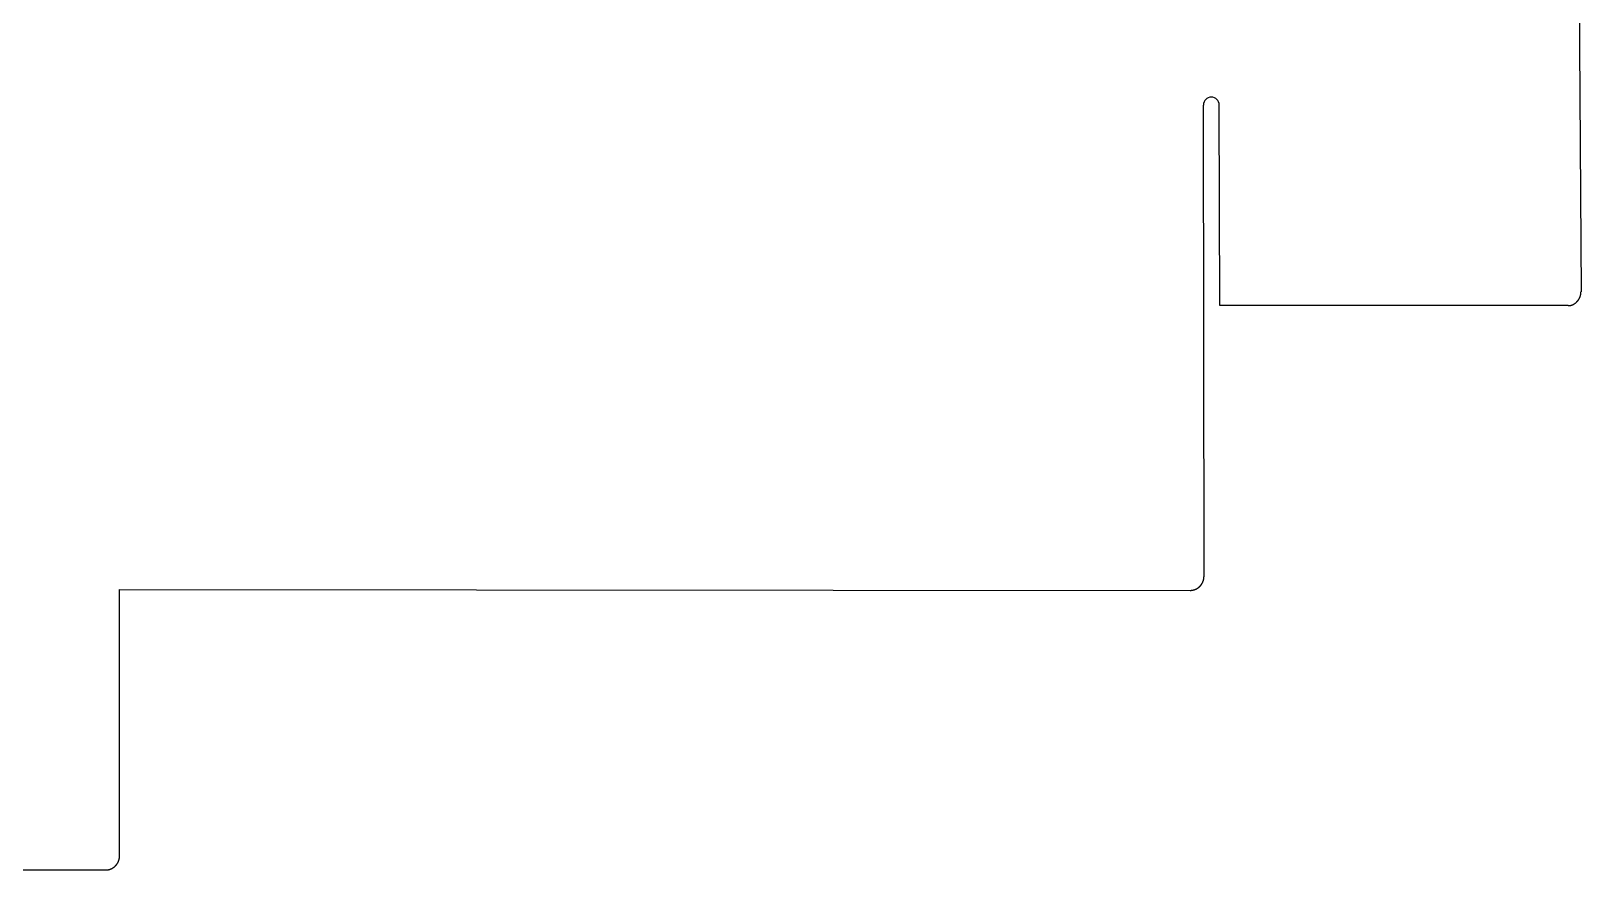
# Model space of a CAD drawing. Header units: millimetres. Extents: x 71 to 227, y -167 to -49.
# Drawn here: x 149 to 227.1, y -139.2 to -96.9 of the extents above; entities that cross this region are included whole.
import ezdxf

# ---------------------------------------------------------------- set-up
doc = ezdxf.new("R2010")
doc.units = ezdxf.units.MM
doc.layers.add('Edge.Cuts', color=254, linetype='CONTINUOUS', true_color=0xd0d2cd)

msp = doc.modelspace()

# ---------------------------------------------------------------- linework, layer by layer
at = {"layer": 'Edge.Cuts', "linetype": 'CONTINUOUS'}
for p, q in [((226.88, -71.235), (227.13, -110.035)), ((208.13, -124.379827), (208.1, -100.625)), ((208.93, -110.735), (208.9, -100.625)), ((227.120959, -110.147894), (227.12155, -110.144167)), ((227.12155, -110.144167), (227.12212, -110.140441)), ((227.12212, -110.140441), (227.122671, -110.136708)), ((227.122671, -110.136708), (227.123202, -110.132977)), ((227.123202, -110.132977), (227.123713, -110.129239)), ((227.123713, -110.129239), (227.124204, -110.125504)), ((227.124204, -110.125504), (227.124675, -110.121762)), ((227.124675, -110.121762), (227.125126, -110.118022)), ((227.125126, -110.118022), (227.125558, -110.114275)), ((227.125558, -110.114275), (227.125969, -110.110531)), ((227.125969, -110.110531), (227.12636, -110.106781)), ((227.12636, -110.106781), (227.126732, -110.103033)), ((227.126732, -110.103033), (227.127083, -110.099279)), ((227.127083, -110.099279), (227.127415, -110.095527)), ((227.127415, -110.095527), (227.127726, -110.09177)), ((227.127726, -110.09177), (227.128018, -110.088015)), ((227.128018, -110.088015), (227.128289, -110.084255)), ((227.128289, -110.084255), (227.128541, -110.080496)), ((227.128541, -110.080496), (227.128773, -110.076733)), ((227.128773, -110.076733), (227.128984, -110.072972)), ((227.128984, -110.072972), (227.129176, -110.069206)), ((227.129176, -110.069206), (227.129347, -110.065442)), ((227.129347, -110.065442), (227.129499, -110.061673)), ((227.129499, -110.061673), (227.129631, -110.057907)), ((227.129631, -110.057907), (227.129742, -110.054136)), ((227.129742, -110.054136), (227.129834, -110.050367)), ((227.129834, -110.050367), (227.129905, -110.046594)), ((227.129905, -110.046594), (227.129957, -110.042824)), ((227.129957, -110.042824), (227.129988, -110.039049)), ((227.129988, -110.039049), (227.13, -110.035)), ((226.48, -110.735), (208.93, -110.735)), ((226.48, -110.735), (226.486418, -110.73506)), ((226.486418, -110.73506), (226.492845, -110.73504)), ((226.492845, -110.73504), (226.499282, -110.73494)), ((226.499282, -110.73494), (226.505728, -110.73476)), ((226.505728, -110.73476), (226.512182, -110.7345)), ((226.512182, -110.7345), (226.518645, -110.73416)), ((226.518645, -110.73416), (226.525115, -110.733739)), ((226.525115, -110.733739), (226.531592, -110.733238)), ((226.531592, -110.733238), (226.538076, -110.732656)), ((226.538076, -110.732656), (226.544567, -110.731993)), ((226.544567, -110.731993), (226.551063, -110.73125)), ((226.551063, -110.73125), (226.557564, -110.730425)), ((226.557564, -110.730425), (226.56407, -110.729519)), ((226.56407, -110.729519), (226.570581, -110.728532)), ((226.570581, -110.728532), (226.577095, -110.727464)), ((226.577095, -110.727464), (226.583612, -110.726314)), ((226.583612, -110.726314), (226.590131, -110.725082)), ((226.590131, -110.725082), (226.596652, -110.723769)), ((226.596652, -110.723769), (226.603175, -110.722374)), ((226.603175, -110.722374), (226.609698, -110.720897)), ((226.609698, -110.720897), (226.616221, -110.719338)), ((226.616221, -110.719338), (226.622743, -110.717698)), ((226.622743, -110.717698), (226.629264, -110.715975)), ((226.629264, -110.715975), (226.635782, -110.71417)), ((226.635782, -110.71417), (226.642297, -110.712283)), ((226.642297, -110.712283), (226.648809, -110.710314)), ((226.648809, -110.710314), (226.655316, -110.708263)), ((226.655316, -110.708263), (226.661817, -110.706129)), ((226.661817, -110.706129), (226.668313, -110.703914)), ((226.668313, -110.703914), (226.674802, -110.701616)), ((226.674802, -110.701616), (226.681282, -110.699237)), ((226.681282, -110.699237), (226.687754, -110.696775)), ((226.687754, -110.696775), (226.694217, -110.694232)), ((226.694217, -110.694232), (226.700668, -110.691606)), ((226.700668, -110.691606), (226.707109, -110.688899)), ((226.707109, -110.688899), (226.713537, -110.686111)), ((226.713537, -110.686111), (226.719952, -110.683241)), ((226.719952, -110.683241), (226.726352, -110.68029)), ((226.726352, -110.68029), (226.732737, -110.677258)), ((226.732737, -110.677258), (226.739106, -110.674145)), ((226.739106, -110.674145), (226.745458, -110.670951)), ((226.745458, -110.670951), (226.751791, -110.667678)), ((226.751791, -110.667678), (226.758106, -110.664324)), ((226.758106, -110.664324), (226.764399, -110.66089)), ((226.764399, -110.66089), (226.770672, -110.657377)), ((226.770672, -110.657377), (226.776922, -110.653785)), ((226.776922, -110.653785), (226.783148, -110.650114)), ((226.783148, -110.650114), (226.78935, -110.646365)), ((226.78935, -110.646365), (226.795526, -110.642537)), ((226.795526, -110.642537), (226.801675, -110.638633)), ((226.801675, -110.638633), (226.807797, -110.634651)), ((226.807797, -110.634651), (226.813889, -110.630593)), ((226.813889, -110.630593), (226.819952, -110.626458)), ((226.819952, -110.626458), (226.825983, -110.622248)), ((226.825983, -110.622248), (226.831982, -110.617963)), ((226.831982, -110.617963), (226.837947, -110.613604)), ((226.837947, -110.613604), (226.843878, -110.609171)), ((226.843878, -110.609171), (226.849773, -110.604664)), ((226.849773, -110.604664), (226.855631, -110.600085)), ((226.855631, -110.600085), (226.861451, -110.595435)), ((226.861451, -110.595435), (226.867232, -110.590712)), ((226.867232, -110.590712), (226.872974, -110.58592)), ((226.872974, -110.58592), (226.878674, -110.581057)), ((226.878674, -110.581057), (226.884331, -110.576126)), ((226.884331, -110.576126), (226.889945, -110.571126)), ((226.889945, -110.571126), (226.895515, -110.566059)), ((226.895515, -110.566059), (226.901039, -110.560925)), ((226.901039, -110.560925), (226.906516, -110.555725)), ((226.906516, -110.555725), (226.911946, -110.55046)), ((226.911946, -110.55046), (226.914642, -110.547803)), ((226.914642, -110.547803), (226.917326, -110.54513)), ((226.917326, -110.54513), (226.919998, -110.542442)), ((226.919998, -110.542442), (226.922657, -110.539738)), ((226.922657, -110.539738), (226.925304, -110.537018)), ((226.925304, -110.537018), (226.927938, -110.534283)), ((226.927938, -110.534283), (226.930558, -110.531532)), ((226.930558, -110.531532), (226.933166, -110.528766)), ((226.933166, -110.528766), (226.93576, -110.525985)), ((226.93576, -110.525985), (226.938342, -110.523189)), ((226.938342, -110.523189), (226.940909, -110.520378)), ((226.940909, -110.520378), (226.943463, -110.517552)), ((226.943463, -110.517552), (226.946004, -110.514712)), ((226.946004, -110.514712), (226.94853, -110.511857)), ((226.94853, -110.511857), (226.951043, -110.508988)), ((226.951043, -110.508988), (226.953541, -110.506103)), ((226.953541, -110.506103), (226.956026, -110.503206)), ((226.956026, -110.503206), (226.958496, -110.500293)), ((226.958496, -110.500293), (226.960952, -110.497367)), ((226.960952, -110.497367), (226.963393, -110.494427)), ((226.963393, -110.494427), (226.965819, -110.491474)), ((226.965819, -110.491474), (226.968232, -110.488506)), ((226.968232, -110.488506), (226.970628, -110.485526)), ((226.970628, -110.485526), (226.973011, -110.482531)), ((226.973011, -110.482531), (226.975378, -110.479524)), ((226.975378, -110.479524), (226.97773, -110.476503)), ((226.97773, -110.476503), (226.980066, -110.47347)), ((226.980066, -110.47347), (226.982388, -110.470423)), ((226.982388, -110.470423), (226.984693, -110.467365)), ((226.984693, -110.467365), (226.986984, -110.464293)), ((226.986984, -110.464293), (226.989258, -110.461209)), ((226.989258, -110.461209), (226.991517, -110.458112)), ((226.991517, -110.458112), (226.99376, -110.455004)), ((226.99376, -110.455004), (226.995987, -110.451883)), ((226.995987, -110.451883), (226.998198, -110.448751)), ((226.998198, -110.448751), (227.000393, -110.445605)), ((227.000393, -110.445605), (227.002571, -110.44245)), ((227.002571, -110.44245), (227.004734, -110.439281)), ((227.004734, -110.439281), (227.006879, -110.436103)), ((227.006879, -110.436103), (227.009009, -110.432911)), ((227.009009, -110.432911), (227.011121, -110.42971)), ((227.011121, -110.42971), (227.013218, -110.426497)), ((227.013218, -110.426497), (227.015297, -110.423274)), ((227.015297, -110.423274), (227.01736, -110.420038)), ((227.01736, -110.420038), (227.019405, -110.416794)), ((227.019405, -110.416794), (227.021434, -110.413537)), ((227.021434, -110.413537), (227.023444, -110.410271)), ((227.023444, -110.410271), (227.025439, -110.406994)), ((227.025439, -110.406994), (227.027416, -110.403708)), ((227.027416, -110.403708), (227.029376, -110.40041)), ((227.029376, -110.40041), (227.031318, -110.397104)), ((227.031318, -110.397104), (227.033243, -110.393786)), ((227.033243, -110.393786), (227.03515, -110.390461)), ((227.03515, -110.390461), (227.03704, -110.387124)), ((227.03704, -110.387124), (227.038911, -110.38378)), ((227.038911, -110.38378), (227.040766, -110.380424)), ((227.040766, -110.380424), (227.042602, -110.377062)), ((227.042602, -110.377062), (227.044421, -110.373688)), ((227.044421, -110.373688), (227.046221, -110.370307)), ((227.046221, -110.370307), (227.048005, -110.366915)), ((227.048005, -110.366915), (227.049769, -110.363517)), ((227.049769, -110.363517), (227.051516, -110.360108)), ((227.051516, -110.360108), (227.053243, -110.356693)), ((227.053243, -110.356693), (227.054954, -110.353267)), ((227.054954, -110.353267), (227.056645, -110.349836)), ((227.056645, -110.349836), (227.058319, -110.346394)), ((227.058319, -110.346394), (227.059974, -110.342946)), ((227.059974, -110.342946), (227.061611, -110.339488)), ((227.061611, -110.339488), (227.063228, -110.336025)), ((227.063228, -110.336025), (227.064828, -110.332552)), ((227.064828, -110.332552), (227.066409, -110.329074)), ((227.066409, -110.329074), (227.067972, -110.325585)), ((227.067972, -110.325585), (227.069514, -110.322093)), ((227.069514, -110.322093), (227.07104, -110.31859)), ((227.07104, -110.31859), (227.072545, -110.315083)), ((227.072545, -110.315083), (227.074033, -110.311566)), ((227.074033, -110.311566), (227.075501, -110.308046)), ((227.075501, -110.308046), (227.076951, -110.304515)), ((227.076951, -110.304515), (227.078381, -110.300981)), ((227.078381, -110.300981), (227.079793, -110.297438)), ((227.079793, -110.297438), (227.081185, -110.293891)), ((227.081185, -110.293891), (227.082559, -110.290335)), ((227.082559, -110.290335), (227.083913, -110.286776)), ((227.083913, -110.286776), (227.085248, -110.283208)), ((227.085248, -110.283208), (227.086564, -110.279637)), ((227.086564, -110.279637), (227.087861, -110.276057)), ((227.087861, -110.276057), (227.089138, -110.272475)), ((227.089138, -110.272475), (227.090397, -110.268883)), ((227.090397, -110.268883), (227.091635, -110.26529)), ((227.091635, -110.26529), (227.092856, -110.261687)), ((227.092856, -110.261687), (227.094055, -110.258083)), ((227.094055, -110.258083), (227.095237, -110.25447)), ((227.095237, -110.25447), (227.096398, -110.250855)), ((227.096398, -110.250855), (227.097541, -110.247232)), ((227.097541, -110.247232), (227.098663, -110.243608)), ((227.098663, -110.243608), (227.099766, -110.239975)), ((227.099766, -110.239975), (227.10085, -110.236341)), ((227.10085, -110.236341), (227.101914, -110.232698)), ((227.101914, -110.232698), (227.102958, -110.229055)), ((227.102958, -110.229055), (227.103984, -110.225404)), ((227.103984, -110.225404), (227.104989, -110.221752)), ((227.104989, -110.221752), (227.105975, -110.218092)), ((227.105975, -110.218092), (227.106941, -110.214431)), ((227.106941, -110.214431), (227.107888, -110.210763)), ((227.107888, -110.210763), (227.108814, -110.207095)), ((227.108814, -110.207095), (227.109722, -110.203419)), ((227.109722, -110.203419), (227.110609, -110.199742)), ((227.110609, -110.199742), (227.111477, -110.196059)), ((227.111477, -110.196059), (227.112325, -110.192375)), ((227.112325, -110.192375), (227.113154, -110.188684)), ((227.113154, -110.188684), (227.113962, -110.184994)), ((227.113962, -110.184994), (227.114751, -110.181296)), ((227.114751, -110.181296), (227.11552, -110.177598)), ((227.11552, -110.177598), (227.11627, -110.173894)), ((227.11627, -110.173894), (227.116999, -110.17019)), ((227.116999, -110.17019), (227.117709, -110.16648)), ((227.117709, -110.16648), (227.118398, -110.16277)), ((227.118398, -110.16277), (227.119069, -110.159053)), ((227.119069, -110.159053), (227.119718, -110.155338)), ((227.119718, -110.155338), (227.120349, -110.151616)), ((227.120349, -110.151616), (227.120959, -110.147894)), ((207.775068, -124.991251), (207.781562, -124.98746)), ((207.781562, -124.98746), (207.788019, -124.983598)), ((207.788019, -124.983598), (207.794436, -124.979667)), ((207.794436, -124.979667), (207.800814, -124.975666)), ((207.800814, -124.975666), (207.807151, -124.971596)), ((207.807151, -124.971596), (207.813446, -124.967458)), ((207.813446, -124.967458), (207.8197, -124.963252)), ((207.8197, -124.963252), (207.82591, -124.958979)), ((207.82591, -124.958979), (207.832077, -124.954639)), ((207.832077, -124.954639), (207.838199, -124.950232)), ((207.838199, -124.950232), (207.844276, -124.945759)), ((207.844276, -124.945759), (207.850306, -124.941221)), ((207.850306, -124.941221), (207.85629, -124.936618)), ((207.85629, -124.936618), (207.862226, -124.931951)), ((207.862226, -124.931951), (207.868114, -124.92722)), ((207.868114, -124.92722), (207.873953, -124.922426)), ((207.873953, -124.922426), (207.879741, -124.91757)), ((207.879741, -124.91757), (207.885479, -124.912652)), ((207.885479, -124.912652), (207.891165, -124.907673)), ((207.891165, -124.907673), (207.896799, -124.902633)), ((207.896799, -124.902633), (207.90238, -124.897533)), ((207.90238, -124.897533), (207.907907, -124.892374)), ((207.907907, -124.892374), (207.91338, -124.887157)), ((207.91338, -124.887157), (207.918797, -124.881882)), ((207.918797, -124.881882), (207.924159, -124.876549)), ((207.924159, -124.876549), (207.926818, -124.873861)), ((207.926818, -124.873861), (207.929463, -124.87116)), ((207.929463, -124.87116), (207.932094, -124.868444)), ((207.932094, -124.868444), (207.934711, -124.865715)), ((207.934711, -124.865715), (207.937313, -124.862972)), ((207.937313, -124.862972), (207.939901, -124.860215)), ((207.939901, -124.860215), (207.942473, -124.857445)), ((207.942473, -124.857445), (207.945031, -124.854661)), ((207.945031, -124.854661), (207.947574, -124.851864)), ((207.947574, -124.851864), (207.950103, -124.849053)), ((207.950103, -124.849053), (207.952616, -124.846229)), ((207.952616, -124.846229), (207.955114, -124.843392)), ((207.955114, -124.843392), (207.957597, -124.840542)), ((207.957597, -124.840542), (207.960065, -124.837679)), ((207.960065, -124.837679), (207.962517, -124.834804)), ((207.962517, -124.834804), (207.964954, -124.831915)), ((207.964954, -124.831915), (207.967375, -124.829014)), ((207.967375, -124.829014), (207.969781, -124.8261)), ((207.969781, -124.8261), (207.972171, -124.823174)), ((207.972171, -124.823174), (207.974546, -124.820235)), ((207.974546, -124.820235), (207.976905, -124.817285)), ((207.976905, -124.817285), (207.979248, -124.814321)), ((207.979248, -124.814321), (207.981574, -124.811346)), ((207.981574, -124.811346), (207.983885, -124.808359)), ((207.983885, -124.808359), (207.98618, -124.80536)), ((207.98618, -124.80536), (207.988459, -124.802349)), ((207.988459, -124.802349), (207.990721, -124.799327)), ((207.990721, -124.799327), (207.992967, -124.796293)), ((207.992967, -124.796293), (207.995196, -124.793248)), ((207.995196, -124.793248), (207.99741, -124.79019)), ((207.99741, -124.79019), (207.999606, -124.787122)), ((207.999606, -124.787122), (208.001786, -124.784042)), ((208.001786, -124.784042), (208.00395, -124.780952)), ((208.00395, -124.780952), (208.006097, -124.77785)), ((208.006097, -124.77785), (208.008226, -124.774738)), ((208.008226, -124.774738), (208.010339, -124.771615)), ((208.010339, -124.771615), (208.012435, -124.768481)), ((208.012435, -124.768481), (208.014515, -124.765336)), ((208.014515, -124.765336), (208.016577, -124.762181)), ((208.016577, -124.762181), (208.018622, -124.759015)), ((208.018622, -124.759015), (208.020649, -124.75584)), ((208.020649, -124.75584), (208.02266, -124.752653)), ((208.02266, -124.752653), (208.024653, -124.749458)), ((208.024653, -124.749458), (208.02663, -124.746251)), ((208.02663, -124.746251), (208.028588, -124.743035)), ((208.028588, -124.743035), (208.030529, -124.739809)), ((208.030529, -124.739809), (208.032453, -124.736574)), ((208.032453, -124.736574), (208.034359, -124.733328)), ((208.034359, -124.733328), (208.036247, -124.730074)), ((208.036247, -124.730074), (208.038118, -124.726809)), ((208.038118, -124.726809), (208.039971, -124.723536)), ((208.039971, -124.723536), (208.041807, -124.720252)), ((208.041807, -124.720252), (208.043624, -124.716961)), ((208.043624, -124.716961), (208.045424, -124.713659)), ((208.045424, -124.713659), (208.047205, -124.71035)), ((208.047205, -124.71035), (208.048969, -124.707031)), ((208.048969, -124.707031), (208.050715, -124.703704)), ((208.050715, -124.703704), (208.052443, -124.700367)), ((208.052443, -124.700367), (208.054152, -124.697023)), ((208.054152, -124.697023), (208.055844, -124.693669)), ((208.055844, -124.693669), (208.057516, -124.690308)), ((208.057516, -124.690308), (208.059172, -124.686937)), ((208.059172, -124.686937), (208.060808, -124.68356)), ((208.060808, -124.68356), (208.062427, -124.680173)), ((208.062427, -124.680173), (208.064026, -124.67678)), ((208.064026, -124.67678), (208.065608, -124.673377)), ((208.065608, -124.673377), (208.067171, -124.669968)), ((208.067171, -124.669968), (208.068716, -124.66655)), ((208.068716, -124.66655), (208.070241, -124.663126)), ((208.070241, -124.663126), (208.071749, -124.659692)), ((208.071749, -124.659692), (208.073238, -124.656253)), ((208.073238, -124.656253), (208.074708, -124.652805)), ((208.074708, -124.652805), (208.076159, -124.649351)), ((208.076159, -124.649351), (208.077593, -124.645889)), ((208.077593, -124.645889), (208.079006, -124.642421)), ((208.079006, -124.642421), (208.080402, -124.638944)), ((208.080402, -124.638944), (208.081778, -124.635462)), ((208.081778, -124.635462), (208.083136, -124.631972)), ((208.083136, -124.631972), (208.084475, -124.628477)), ((208.084475, -124.628477), (208.085795, -124.624973)), ((208.085795, -124.624973), (208.087095, -124.621465)), ((208.087095, -124.621465), (208.088378, -124.617948)), ((208.088378, -124.617948), (208.08964, -124.614427)), ((208.08964, -124.614427), (208.090885, -124.610898)), ((208.090885, -124.610898), (208.092109, -124.607364)), ((208.092109, -124.607364), (208.093315, -124.603822)), ((208.093315, -124.603822), (208.094502, -124.600277)), ((208.094502, -124.600277), (208.09567, -124.596723)), ((208.09567, -124.596723), (208.096818, -124.593166)), ((208.096818, -124.593166), (208.097947, -124.589601)), ((208.097947, -124.589601), (208.099057, -124.586032)), ((208.099057, -124.586032), (208.100148, -124.582456)), ((208.100148, -124.582456), (208.101219, -124.578876)), ((208.101219, -124.578876), (208.102272, -124.575288)), ((208.102272, -124.575288), (208.103304, -124.571698)), ((208.103304, -124.571698), (208.104318, -124.5681)), ((208.104318, -124.5681), (208.105312, -124.564499)), ((208.105312, -124.564499), (208.106287, -124.56089)), ((208.106287, -124.56089), (208.107243, -124.557279)), ((208.107243, -124.557279), (208.108179, -124.553661)), ((208.108179, -124.553661), (208.109095, -124.55004)), ((208.109095, -124.55004), (208.109993, -124.546412)), ((208.109993, -124.546412), (208.11087, -124.542781)), ((208.11087, -124.542781), (208.111729, -124.539144)), ((208.111729, -124.539144), (208.112568, -124.535504)), ((208.112568, -124.535504), (208.113387, -124.531858)), ((208.113387, -124.531858), (208.114187, -124.528209)), ((208.114187, -124.528209), (208.114967, -124.524554)), ((208.114967, -124.524554), (208.115727, -124.520897)), ((208.115727, -124.520897), (208.116469, -124.517233)), ((208.116469, -124.517233), (208.11719, -124.513568)), ((208.11719, -124.513568), (208.117892, -124.509896)), ((208.117892, -124.509896), (208.118574, -124.506222)), ((208.118574, -124.506222), (208.119237, -124.502542)), ((208.119237, -124.502542), (208.11988, -124.498861)), ((208.11988, -124.498861), (208.120503, -124.495173)), ((208.120503, -124.495173), (208.121106, -124.491485)), ((208.121106, -124.491485), (208.12169, -124.48779)), ((208.12169, -124.48779), (208.122254, -124.484094)), ((208.122254, -124.484094), (208.122799, -124.480392)), ((208.122799, -124.480392), (208.123323, -124.476689)), ((208.123323, -124.476689), (208.123829, -124.47298)), ((208.123829, -124.47298), (208.124314, -124.46927)), ((208.124314, -124.46927), (208.124779, -124.465555)), ((208.124779, -124.465555), (208.125225, -124.461839)), ((208.125225, -124.461839), (208.125651, -124.458117)), ((208.125651, -124.458117), (208.126056, -124.454394)), ((208.126056, -124.454394), (208.126443, -124.450667)), ((208.126443, -124.450667), (208.126809, -124.446938)), ((208.126809, -124.446938), (208.127156, -124.443205)), ((208.127156, -124.443205), (208.127482, -124.439471)), ((208.127482, -124.439471), (208.127789, -124.435731)), ((208.127789, -124.435731), (208.128076, -124.431992)), ((208.128076, -124.431992), (208.128343, -124.428247)), ((208.128343, -124.428247), (208.12859, -124.424503)), ((208.12859, -124.424503), (208.128817, -124.420753)), ((208.128817, -124.420753), (208.129024, -124.417003)), ((208.129024, -124.417003), (208.129212, -124.413248)), ((208.129212, -124.413248), (208.129379, -124.409494)), ((208.129379, -124.409494), (208.129527, -124.405734)), ((208.129527, -124.405734), (208.129654, -124.401975)), ((208.129654, -124.401975), (208.129762, -124.398211)), ((208.129762, -124.398211), (208.129849, -124.394448)), ((208.129849, -124.394448), (208.129917, -124.39068)), ((208.129917, -124.39068), (208.129965, -124.386912)), ((208.129965, -124.386912), (208.129992, -124.38314)), ((208.129992, -124.38314), (208.13, -124.379827)), ((153.475, -138.470718), (153.48, -125.045)), ((153.48, -125.045), (207.424828, -125.085)), ((207.424828, -125.085), (207.432361, -125.08496)), ((207.432361, -125.08496), (207.439886, -125.08484)), ((207.439886, -125.08484), (207.447403, -125.084641)), ((207.447403, -125.084641), (207.454911, -125.084362)), ((207.454911, -125.084362), (207.462409, -125.084003)), ((207.462409, -125.084003), (207.469898, -125.083565)), ((207.469898, -125.083565), (207.477376, -125.083047)), ((207.477376, -125.083047), (207.484844, -125.08245)), ((207.484844, -125.08245), (207.492301, -125.081774)), ((207.492301, -125.081774), (207.499746, -125.081019)), ((207.499746, -125.081019), (207.507179, -125.080185)), ((207.507179, -125.080185), (207.514599, -125.079271)), ((207.514599, -125.079271), (207.522007, -125.078279)), ((207.522007, -125.078279), (207.529401, -125.077208)), ((207.529401, -125.077208), (207.536781, -125.076059)), ((207.536781, -125.076059), (207.544147, -125.07483)), ((207.544147, -125.07483), (207.551497, -125.073524)), ((207.551497, -125.073524), (207.558832, -125.072139)), ((207.558832, -125.072139), (207.56615, -125.070676)), ((207.56615, -125.070676), (207.573452, -125.069134)), ((207.573452, -125.069134), (207.580736, -125.067515)), ((207.580736, -125.067515), (207.588003, -125.065818)), ((207.588003, -125.065818), (207.595251, -125.064043)), ((207.595251, -125.064043), (207.60248, -125.06219)), ((207.60248, -125.06219), (207.609689, -125.06026)), ((207.609689, -125.06026), (207.616878, -125.058253)), ((207.616878, -125.058253), (207.624046, -125.056169)), ((207.624046, -125.056169), (207.631192, -125.054008)), ((207.631192, -125.054008), (207.638317, -125.05177)), ((207.638317, -125.05177), (207.645418, -125.049455)), ((207.645418, -125.049455), (207.652496, -125.047064)), ((207.652496, -125.047064), (207.659549, -125.044597)), ((207.659549, -125.044597), (207.666578, -125.042054)), ((207.666578, -125.042054), (207.673581, -125.039435)), ((207.673581, -125.039435), (207.680558, -125.036741)), ((207.680558, -125.036741), (207.687507, -125.033972)), ((207.687507, -125.033972), (207.69443, -125.031127)), ((207.69443, -125.031127), (207.701323, -125.028208)), ((207.701323, -125.028208), (207.708188, -125.025214)), ((207.708188, -125.025214), (207.715023, -125.022146)), ((207.715023, -125.022146), (207.721827, -125.019005)), ((207.721827, -125.019005), (207.728599, -125.015789)), ((207.728599, -125.015789), (207.73534, -125.012501)), ((207.73534, -125.012501), (207.742048, -125.009139)), ((207.742048, -125.009139), (207.748722, -125.005705)), ((207.748722, -125.005705), (207.755362, -125.002199)), ((207.755362, -125.002199), (207.761967, -124.998621)), ((207.761967, -124.998621), (207.768536, -124.994971)), ((207.768536, -124.994971), (207.775068, -124.991251)), ((153.17091, -139.04987), (153.177077, -139.04553)), ((153.177077, -139.04553), (153.183199, -139.041123)), ((153.183199, -139.041123), (153.189276, -139.03665)), ((153.189276, -139.03665), (153.195306, -139.032112)), ((153.195306, -139.032112), (153.20129, -139.027509)), ((153.20129, -139.027509), (153.207226, -139.022842)), ((153.207226, -139.022842), (153.213114, -139.018111)), ((153.213114, -139.018111), (153.218953, -139.013317)), ((153.218953, -139.013317), (153.224741, -139.008461)), ((153.224741, -139.008461), (153.230479, -139.003543)), ((153.230479, -139.003543), (153.236165, -138.998564)), ((153.236165, -138.998564), (153.241799, -138.993524)), ((153.241799, -138.993524), (153.24738, -138.988424)), ((153.24738, -138.988424), (153.252907, -138.983265)), ((153.252907, -138.983265), (153.25838, -138.978048)), ((153.25838, -138.978048), (153.263797, -138.972773)), ((153.263797, -138.972773), (153.269159, -138.96744)), ((153.269159, -138.96744), (153.271818, -138.964752)), ((153.271818, -138.964752), (153.274463, -138.962051)), ((153.274463, -138.962051), (153.277094, -138.959335)), ((153.277094, -138.959335), (153.279711, -138.956606)), ((153.279711, -138.956606), (153.282313, -138.953863)), ((153.282313, -138.953863), (153.284901, -138.951106)), ((153.284901, -138.951106), (153.287473, -138.948336)), ((153.287473, -138.948336), (153.290031, -138.945552)), ((153.290031, -138.945552), (153.292574, -138.942755)), ((153.292574, -138.942755), (153.295103, -138.939944)), ((153.295103, -138.939944), (153.297616, -138.93712)), ((153.297616, -138.93712), (153.300114, -138.934283)), ((153.300114, -138.934283), (153.302597, -138.931433)), ((153.302597, -138.931433), (153.305065, -138.92857)), ((153.305065, -138.92857), (153.307517, -138.925695)), ((153.307517, -138.925695), (153.309954, -138.922806)), ((153.309954, -138.922806), (153.312375, -138.919905)), ((153.312375, -138.919905), (153.314781, -138.916991)), ((153.314781, -138.916991), (153.317171, -138.914065)), ((153.317171, -138.914065), (153.319546, -138.911126)), ((153.319546, -138.911126), (153.321905, -138.908176)), ((153.321905, -138.908176), (153.324248, -138.905212)), ((153.324248, -138.905212), (153.326574, -138.902237)), ((153.326574, -138.902237), (153.328885, -138.89925)), ((153.328885, -138.89925), (153.33118, -138.896251)), ((153.33118, -138.896251), (153.333459, -138.89324)), ((153.333459, -138.89324), (153.335721, -138.890218)), ((153.335721, -138.890218), (153.337967, -138.887184)), ((153.337967, -138.887184), (153.340196, -138.884139)), ((153.340196, -138.884139), (153.34241, -138.881081)), ((153.34241, -138.881081), (153.344606, -138.878013)), ((153.344606, -138.878013), (153.346786, -138.874933)), ((153.346786, -138.874933), (153.34895, -138.871843)), ((153.34895, -138.871843), (153.351097, -138.868741)), ((153.351097, -138.868741), (153.353226, -138.865629)), ((153.353226, -138.865629), (153.355339, -138.862506)), ((153.355339, -138.862506), (153.357435, -138.859372)), ((153.357435, -138.859372), (153.359515, -138.856227)), ((153.359515, -138.856227), (153.361577, -138.853072)), ((153.361577, -138.853072), (153.363622, -138.849906)), ((153.363622, -138.849906), (153.365649, -138.846731)), ((153.365649, -138.846731), (153.36766, -138.843544)), ((153.36766, -138.843544), (153.369653, -138.840349)), ((153.369653, -138.840349), (153.37163, -138.837142)), ((153.37163, -138.837142), (153.373588, -138.833926)), ((153.373588, -138.833926), (153.375529, -138.8307)), ((153.375529, -138.8307), (153.377453, -138.827465)), ((153.377453, -138.827465), (153.379359, -138.824219)), ((153.379359, -138.824219), (153.381247, -138.820965)), ((153.381247, -138.820965), (153.383118, -138.8177)), ((153.383118, -138.8177), (153.384971, -138.814427)), ((153.384971, -138.814427), (153.386807, -138.811143)), ((153.386807, -138.811143), (153.388624, -138.807852)), ((153.388624, -138.807852), (153.390424, -138.80455)), ((153.390424, -138.80455), (153.392205, -138.801241)), ((153.392205, -138.801241), (153.393969, -138.797922)), ((153.393969, -138.797922), (153.395715, -138.794595)), ((153.395715, -138.794595), (153.397443, -138.791258)), ((153.397443, -138.791258), (153.399152, -138.787914)), ((153.399152, -138.787914), (153.400844, -138.78456)), ((153.400844, -138.78456), (153.402516, -138.781199)), ((153.402516, -138.781199), (153.404172, -138.777828)), ((153.404172, -138.777828), (153.405808, -138.774451)), ((153.405808, -138.774451), (153.407427, -138.771064)), ((153.407427, -138.771064), (153.409026, -138.767671)), ((153.409026, -138.767671), (153.410608, -138.764268)), ((153.410608, -138.764268), (153.412171, -138.760859)), ((153.412171, -138.760859), (153.413716, -138.757441)), ((153.413716, -138.757441), (153.415241, -138.754017)), ((153.415241, -138.754017), (153.416749, -138.750583)), ((153.416749, -138.750583), (153.418238, -138.747144)), ((153.418238, -138.747144), (153.419708, -138.743696)), ((153.419708, -138.743696), (153.421159, -138.740242)), ((153.421159, -138.740242), (153.422593, -138.73678)), ((153.422593, -138.73678), (153.424006, -138.733312)), ((153.424006, -138.733312), (153.425402, -138.729835)), ((153.425402, -138.729835), (153.426778, -138.726353)), ((153.426778, -138.726353), (153.428136, -138.722863)), ((153.428136, -138.722863), (153.429475, -138.719368)), ((153.429475, -138.719368), (153.430795, -138.715864)), ((153.430795, -138.715864), (153.432095, -138.712356)), ((153.432095, -138.712356), (153.433378, -138.708839)), ((153.433378, -138.708839), (153.43464, -138.705318)), ((153.43464, -138.705318), (153.435885, -138.701789)), ((153.435885, -138.701789), (153.437109, -138.698255)), ((153.437109, -138.698255), (153.438315, -138.694713)), ((153.438315, -138.694713), (153.439502, -138.691168)), ((153.439502, -138.691168), (153.44067, -138.687614)), ((153.44067, -138.687614), (153.441818, -138.684057)), ((153.441818, -138.684057), (153.442947, -138.680492)), ((153.442947, -138.680492), (153.444057, -138.676923)), ((153.444057, -138.676923), (153.445148, -138.673347)), ((153.445148, -138.673347), (153.446219, -138.669767)), ((153.446219, -138.669767), (153.447272, -138.666179)), ((153.447272, -138.666179), (153.448304, -138.662589)), ((153.448304, -138.662589), (153.449318, -138.658991)), ((153.449318, -138.658991), (153.450312, -138.65539)), ((153.450312, -138.65539), (153.451287, -138.651781)), ((153.451287, -138.651781), (153.452243, -138.64817)), ((153.452243, -138.64817), (153.453179, -138.644552)), ((153.453179, -138.644552), (153.454095, -138.640931)), ((153.454095, -138.640931), (153.454993, -138.637303)), ((153.454993, -138.637303), (153.45587, -138.633672)), ((153.45587, -138.633672), (153.456729, -138.630035)), ((153.456729, -138.630035), (153.457568, -138.626395)), ((153.457568, -138.626395), (153.458387, -138.622749)), ((153.458387, -138.622749), (153.459187, -138.6191)), ((153.459187, -138.6191), (153.459967, -138.615445)), ((153.459967, -138.615445), (153.460727, -138.611788)), ((153.460727, -138.611788), (153.461469, -138.608124)), ((153.461469, -138.608124), (153.46219, -138.604459)), ((153.46219, -138.604459), (153.462892, -138.600787)), ((153.462892, -138.600787), (153.463574, -138.597113)), ((153.463574, -138.597113), (153.464237, -138.593433)), ((153.464237, -138.593433), (153.46488, -138.589752)), ((153.46488, -138.589752), (153.465503, -138.586064)), ((153.465503, -138.586064), (153.466106, -138.582376)), ((153.466106, -138.582376), (153.46669, -138.578681)), ((153.46669, -138.578681), (153.467254, -138.574985)), ((153.467254, -138.574985), (153.467799, -138.571283)), ((153.467799, -138.571283), (153.468323, -138.56758)), ((153.468323, -138.56758), (153.468829, -138.563871)), ((153.468829, -138.563871), (153.469314, -138.560161)), ((153.469314, -138.560161), (153.469779, -138.556446)), ((153.469779, -138.556446), (153.470225, -138.55273)), ((153.470225, -138.55273), (153.470651, -138.549008)), ((153.470651, -138.549008), (153.471056, -138.545285)), ((153.471056, -138.545285), (153.471443, -138.541558)), ((153.471443, -138.541558), (153.471809, -138.537829)), ((153.471809, -138.537829), (153.472156, -138.534096)), ((153.472156, -138.534096), (153.472482, -138.530362)), ((153.472482, -138.530362), (153.472789, -138.526622)), ((153.472789, -138.526622), (153.473076, -138.522883)), ((153.473076, -138.522883), (153.473343, -138.519138)), ((153.473343, -138.519138), (153.47359, -138.515394)), ((153.47359, -138.515394), (153.473817, -138.511644)), ((153.473817, -138.511644), (153.474024, -138.507894)), ((153.474024, -138.507894), (153.474212, -138.504139)), ((153.474212, -138.504139), (153.474379, -138.500385)), ((153.474379, -138.500385), (153.474527, -138.496625)), ((153.474527, -138.496625), (153.474654, -138.492866)), ((153.474654, -138.492866), (153.474762, -138.489102)), ((153.474762, -138.489102), (153.474849, -138.485339)), ((153.474849, -138.485339), (153.474917, -138.481571)), ((153.474917, -138.481571), (153.474965, -138.477803)), ((153.474965, -138.477803), (153.474992, -138.474031)), ((153.474992, -138.474031), (153.475, -138.470718)), ((142.967909, -139.175891), (152.769828, -139.175891)), ((152.769828, -139.175891), (152.777361, -139.175851)), ((152.777361, -139.175851), (152.784886, -139.175731)), ((152.784886, -139.175731), (152.792403, -139.175532)), ((152.792403, -139.175532), (152.799911, -139.175253)), ((152.799911, -139.175253), (152.807409, -139.174894)), ((152.807409, -139.174894), (152.814898, -139.174456)), ((152.814898, -139.174456), (152.822376, -139.173938)), ((152.822376, -139.173938), (152.829844, -139.173341)), ((152.829844, -139.173341), (152.837301, -139.172665)), ((152.837301, -139.172665), (152.844746, -139.17191)), ((152.844746, -139.17191), (152.852179, -139.171076)), ((152.852179, -139.171076), (152.859599, -139.170162)), ((152.859599, -139.170162), (152.867007, -139.16917)), ((152.867007, -139.16917), (152.874401, -139.168099)), ((152.874401, -139.168099), (152.881781, -139.16695)), ((152.881781, -139.16695), (152.889147, -139.165721)), ((152.889147, -139.165721), (152.896497, -139.164415)), ((152.896497, -139.164415), (152.903832, -139.16303)), ((152.903832, -139.16303), (152.91115, -139.161567)), ((152.91115, -139.161567), (152.918452, -139.160025)), ((152.918452, -139.160025), (152.925736, -139.158406)), ((152.925736, -139.158406), (152.933003, -139.156709)), ((152.933003, -139.156709), (152.940251, -139.154934)), ((152.940251, -139.154934), (152.94748, -139.153081)), ((152.94748, -139.153081), (152.954689, -139.151151)), ((152.954689, -139.151151), (152.961878, -139.149144)), ((152.961878, -139.149144), (152.969046, -139.14706)), ((152.969046, -139.14706), (152.976192, -139.144899)), ((152.976192, -139.144899), (152.983317, -139.142661)), ((152.983317, -139.142661), (152.990418, -139.140346)), ((152.990418, -139.140346), (152.997496, -139.137955)), ((152.997496, -139.137955), (153.004549, -139.135488)), ((153.004549, -139.135488), (153.011578, -139.132945)), ((153.011578, -139.132945), (153.018581, -139.130326)), ((153.018581, -139.130326), (153.025558, -139.127632)), ((153.025558, -139.127632), (153.032507, -139.124863)), ((153.032507, -139.124863), (153.03943, -139.122018)), ((153.03943, -139.122018), (153.046323, -139.119099)), ((153.046323, -139.119099), (153.053188, -139.116105)), ((153.053188, -139.116105), (153.060023, -139.113037)), ((153.060023, -139.113037), (153.066827, -139.109896)), ((153.066827, -139.109896), (153.073599, -139.10668)), ((153.073599, -139.10668), (153.08034, -139.103392)), ((153.08034, -139.103392), (153.087048, -139.10003)), ((153.087048, -139.10003), (153.093722, -139.096596)), ((153.093722, -139.096596), (153.100362, -139.09309)), ((153.100362, -139.09309), (153.106967, -139.089512)), ((153.106967, -139.089512), (153.113536, -139.085862)), ((153.113536, -139.085862), (153.120068, -139.082142)), ((153.120068, -139.082142), (153.126562, -139.078351)), ((153.126562, -139.078351), (153.133019, -139.074489)), ((153.133019, -139.074489), (153.139436, -139.070558)), ((153.139436, -139.070558), (153.145814, -139.066557)), ((153.145814, -139.066557), (153.152151, -139.062487)), ((153.152151, -139.062487), (153.158446, -139.058349)), ((153.158446, -139.058349), (153.1647, -139.054143)), ((153.1647, -139.054143), (153.17091, -139.04987))]:
    msp.add_line(p, q, dxfattribs=at)
at = {"layer": 'Edge.Cuts'}
msp.add_arc((208.5, -100.625), 0.4, 0, 180, dxfattribs=at)

doc.saveas('drawing.dxf')
